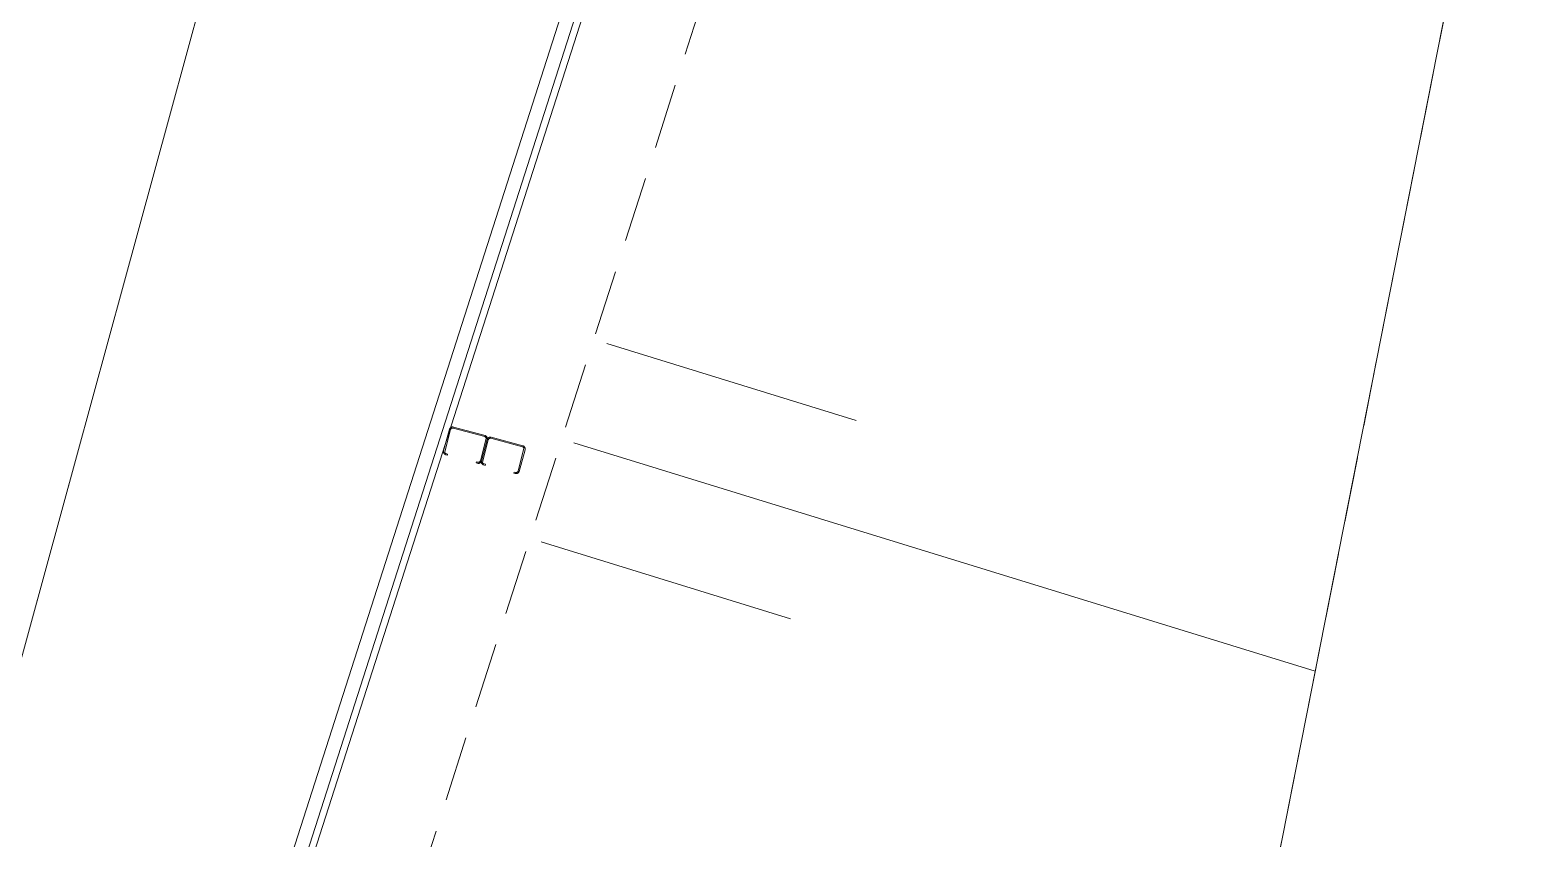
# Model space of a CAD drawing. Header units: metres. Extents: x 268878 to 269469, y 6087458 to 6088814.
# Drawn here: x 269148.58 to 269154.34, y 6087901.86 to 6087904.96 of the extents above; entities that cross this region are included whole.
import ezdxf

# ---------------------------------------------------------------- set-up
doc = ezdxf.new("R2010")
doc.units = ezdxf.units.M
doc.linetypes.add('DASHED2', pattern=[0.375, 0.25, -0.125])
doc.layers.add('Cadastre Developer_SP_NEW', color=2, linetype='Continuous', lineweight=5)

msp = doc.modelspace()

# ---------------------------------------------------------------- linework, layer by layer
at = {"layer": 'Cadastre Developer_SP_NEW', "color": 251, "linetype": 'DASHED2', "lineweight": 0}
for p, q in [((269158.67498, 6087928.7023), (269152.37538, 6087896.767)), ((269148.68537, 6087897.36412), (269154.31987, 6087914.92287))]:
    msp.add_line(p, q, dxfattribs=at)
at = {"layer": 'Cadastre Developer_SP_NEW', "color": 251, "linetype": 'Continuous', "lineweight": 0}
for p, q in [((269147.25565, 6087897.82865), (269153.30058, 6087919.91803)), ((269148.84658, 6087899.50094), (269152.54469, 6087911.02646)), ((269148.89741, 6087899.48458), (269152.59586, 6087911.01004)), ((269148.92276, 6087899.4765), (269152.62119, 6087911.00191)), ((269150.79089, 6087903.75385), (269151.74683, 6087903.45953)), ((269150.66506, 6087903.37406), (269153.50615, 6087902.49933)), ((269150.53923, 6087902.99427), (269151.49517, 6087902.69995))]:
    msp.add_line(p, q, dxfattribs=at)
for points in [[(269159.0933, 6087930.82289, 0), (269152.37538, 6087896.767, 0)], [(269150.181, 6087903.33086, 0), (269150.17549, 6087903.33234, 0), (269150.17536, 6087903.33238, 0), (269150.17509, 6087903.33246, 0), (269150.17483, 6087903.33256, 0), (269150.17457, 6087903.33266, 0), (269150.17431, 6087903.33276, 0), (269150.17406, 6087903.33288, 0), (269150.17381, 6087903.33301, 0), (269150.17357, 6087903.33315, 0), (269150.17333, 6087903.33329, 0), (269150.17309, 6087903.33344, 0), (269150.17286, 6087903.3336, 0), (269150.17264, 6087903.33377, 0), (269150.17242, 6087903.33395, 0), (269150.17221, 6087903.33413, 0), (269150.17201, 6087903.33432, 0), (269150.17181, 6087903.33452, 0), (269150.17162, 6087903.33472, 0), (269150.17144, 6087903.33494, 0), (269150.17126, 6087903.33515, 0), (269150.1711, 6087903.33538, 0), (269150.17094, 6087903.3356, 0), (269150.17079, 6087903.33584, 0), (269150.17064, 6087903.33608, 0), (269150.17051, 6087903.33632, 0), (269150.17038, 6087903.33657, 0), (269150.17026, 6087903.33683, 0), (269150.17015, 6087903.33708, 0), (269150.17005, 6087903.33734, 0), (269150.16996, 6087903.33761, 0), (269150.16988, 6087903.33787, 0), (269150.16981, 6087903.33814, 0), (269150.16975, 6087903.33842, 0), (269150.1697, 6087903.33869, 0), (269150.16965, 6087903.33897, 0), (269150.16962, 6087903.33924, 0), (269150.16959, 6087903.33952, 0), (269150.16958, 6087903.3398, 0), (269150.16958, 6087903.34008, 0), (269150.16958, 6087903.34036, 0), (269150.1696, 6087903.34064, 0), (269150.16962, 6087903.34092, 0), (269150.16966, 6087903.34119, 0), (269150.1697, 6087903.34147, 0), (269150.16975, 6087903.34174, 0), (269150.16982, 6087903.34202, 0), (269150.16985, 6087903.34215, 0), (269150.19207, 6087903.42461, 0), (269150.19211, 6087903.42474, 0), (269150.19219, 6087903.42501, 0), (269150.19228, 6087903.42527, 0), (269150.19238, 6087903.42553, 0), (269150.19249, 6087903.42579, 0), (269150.19261, 6087903.42604, 0), (269150.19274, 6087903.42629, 0), (269150.19287, 6087903.42654, 0), (269150.19302, 6087903.42678, 0), (269150.19317, 6087903.42701, 0), (269150.19333, 6087903.42724, 0), (269150.1935, 6087903.42746, 0), (269150.19367, 6087903.42768, 0), (269150.19386, 6087903.42789, 0), (269150.19405, 6087903.42809, 0), (269150.19425, 6087903.42829, 0), (269150.19445, 6087903.42848, 0), (269150.19466, 6087903.42866, 0), (269150.19488, 6087903.42884, 0), (269150.1951, 6087903.42901, 0), (269150.19533, 6087903.42917, 0), (269150.19557, 6087903.42932, 0), (269150.19581, 6087903.42946, 0), (269150.19605, 6087903.4296, 0), (269150.1963, 6087903.42972, 0), (269150.19655, 6087903.42984, 0), (269150.19681, 6087903.42995, 0), (269150.19707, 6087903.43005, 0), (269150.19733, 6087903.43014, 0), (269150.1976, 6087903.43022, 0), (269150.19787, 6087903.43029, 0), (269150.19814, 6087903.43035, 0), (269150.19842, 6087903.43041, 0), (269150.19869, 6087903.43045, 0), (269150.19897, 6087903.43048, 0), (269150.19925, 6087903.43051, 0), (269150.19953, 6087903.43052, 0), (269150.19981, 6087903.43053, 0), (269150.20009, 6087903.43052, 0), (269150.20037, 6087903.43051, 0), (269150.20064, 6087903.43048, 0), (269150.20092, 6087903.43045, 0), (269150.2012, 6087903.4304, 0), (269150.20147, 6087903.43035, 0), (269150.20174, 6087903.43029, 0), (269150.20188, 6087903.43025, 0), (269150.32296, 6087903.39762, 0), (269150.32309, 6087903.39759, 0), (269150.32336, 6087903.3975, 0), (269150.32362, 6087903.39741, 0), (269150.32388, 6087903.39731, 0), (269150.32414, 6087903.3972, 0), (269150.32439, 6087903.39708, 0), (269150.32464, 6087903.39696, 0), (269150.32489, 6087903.39682, 0), (269150.32513, 6087903.39668, 0), (269150.32536, 6087903.39653, 0), (269150.32559, 6087903.39636, 0), (269150.32581, 6087903.3962, 0), (269150.32603, 6087903.39602, 0), (269150.32624, 6087903.39584, 0), (269150.32644, 6087903.39565, 0), (269150.32664, 6087903.39545, 0), (269150.32683, 6087903.39524, 0), (269150.32701, 6087903.39503, 0), (269150.32719, 6087903.39482, 0), (269150.32736, 6087903.39459, 0), (269150.32752, 6087903.39436, 0), (269150.32767, 6087903.39413, 0), (269150.32781, 6087903.39389, 0), (269150.32795, 6087903.39365, 0), (269150.32807, 6087903.3934, 0), (269150.32819, 6087903.39314, 0), (269150.3283, 6087903.39289, 0), (269150.3284, 6087903.39262, 0), (269150.32849, 6087903.39236, 0), (269150.32857, 6087903.39209, 0), (269150.32864, 6087903.39182, 0), (269150.3287, 6087903.39155, 0), (269150.32876, 6087903.39128, 0), (269150.3288, 6087903.391, 0), (269150.32883, 6087903.39072, 0), (269150.32886, 6087903.39045, 0), (269150.32887, 6087903.39017, 0), (269150.32888, 6087903.38989, 0), (269150.32887, 6087903.38961, 0), (269150.32886, 6087903.38933, 0), (269150.32883, 6087903.38905, 0), (269150.3288, 6087903.38877, 0), (269150.32875, 6087903.3885, 0), (269150.3287, 6087903.38823, 0), (269150.32864, 6087903.38795, 0), (269150.3286, 6087903.38782, 0), (269150.30638, 6087903.30536, 0), (269150.30634, 6087903.30522, 0), (269150.30626, 6087903.30496, 0), (269150.30617, 6087903.30469, 0), (269150.30607, 6087903.30443, 0), (269150.30596, 6087903.30418, 0), (269150.30584, 6087903.30392, 0), (269150.30571, 6087903.30368, 0), (269150.30558, 6087903.30343, 0), (269150.30544, 6087903.30319, 0), (269150.30528, 6087903.30296, 0), (269150.30512, 6087903.30273, 0), (269150.30495, 6087903.30251, 0), (269150.30478, 6087903.30229, 0), (269150.30459, 6087903.30208, 0), (269150.3044, 6087903.30188, 0), (269150.30421, 6087903.30168, 0), (269150.304, 6087903.30149, 0), (269150.30379, 6087903.30131, 0), (269150.30357, 6087903.30113, 0), (269150.30335, 6087903.30096, 0), (269150.30312, 6087903.3008, 0), (269150.30289, 6087903.30065, 0), (269150.30265, 6087903.30051, 0), (269150.3024, 6087903.30037, 0), (269150.30215, 6087903.30025, 0), (269150.3019, 6087903.30013, 0), (269150.30164, 6087903.30002, 0), (269150.30138, 6087903.29992, 0), (269150.30112, 6087903.29983, 0), (269150.30085, 6087903.29975, 0), (269150.30058, 6087903.29968, 0), (269150.30031, 6087903.29961, 0), (269150.30003, 6087903.29956, 0), (269150.29976, 6087903.29952, 0), (269150.29948, 6087903.29948, 0), (269150.2992, 6087903.29946, 0), (269150.29892, 6087903.29945, 0), (269150.29865, 6087903.29944, 0), (269150.29837, 6087903.29945, 0), (269150.29809, 6087903.29946, 0), (269150.29781, 6087903.29949, 0), (269150.29753, 6087903.29952, 0), (269150.29726, 6087903.29956, 0), (269150.29698, 6087903.29962, 0), (269150.29671, 6087903.29968, 0), (269150.29658, 6087903.29972, 0), (269150.29107, 6087903.3012, 0), (269150.28995, 6087903.29705, 0), (269150.29546, 6087903.29556, 0), (269150.29566, 6087903.29551, 0), (269150.29608, 6087903.29541, 0), (269150.2965, 6087903.29533, 0), (269150.29693, 6087903.29526, 0), (269150.29735, 6087903.29521, 0), (269150.29778, 6087903.29517, 0), (269150.29821, 6087903.29515, 0), (269150.29864, 6087903.29514, 0), (269150.29907, 6087903.29515, 0), (269150.2995, 6087903.29517, 0), (269150.29992, 6087903.29521, 0), (269150.30035, 6087903.29526, 0), (269150.30078, 6087903.29532, 0), (269150.3012, 6087903.29541, 0), (269150.30162, 6087903.2955, 0), (269150.30203, 6087903.29561, 0), (269150.30244, 6087903.29574, 0), (269150.30285, 6087903.29588, 0), (269150.30325, 6087903.29603, 0), (269150.30364, 6087903.2962, 0), (269150.30403, 6087903.29638, 0), (269150.30442, 6087903.29657, 0), (269150.30479, 6087903.29678, 0), (269150.30516, 6087903.297, 0), (269150.30552, 6087903.29723, 0), (269150.30587, 6087903.29748, 0), (269150.30622, 6087903.29774, 0), (269150.30655, 6087903.29801, 0), (269150.30687, 6087903.29829, 0), (269150.30719, 6087903.29858, 0), (269150.30749, 6087903.29888, 0), (269150.30779, 6087903.2992, 0), (269150.30807, 6087903.29952, 0), (269150.30834, 6087903.29985, 0), (269150.3086, 6087903.3002, 0), (269150.30884, 6087903.30055, 0), (269150.30908, 6087903.30091, 0), (269150.3093, 6087903.30128, 0), (269150.30951, 6087903.30165, 0), (269150.3097, 6087903.30203, 0), (269150.30989, 6087903.30242, 0), (269150.31005, 6087903.30282, 0), (269150.31021, 6087903.30322, 0), (269150.31035, 6087903.30362, 0), (269150.31048, 6087903.30403, 0), (269150.31053, 6087903.30424, 0), (269150.33275, 6087903.3867, 0), (269150.33281, 6087903.38691, 0), (269150.3329, 6087903.38733, 0), (269150.33299, 6087903.38775, 0), (269150.33305, 6087903.38817, 0), (269150.33311, 6087903.3886, 0), (269150.33315, 6087903.38902, 0), (269150.33317, 6087903.38945, 0), (269150.33318, 6087903.38988, 0), (269150.33317, 6087903.39031, 0), (269150.33315, 6087903.39074, 0), (269150.33311, 6087903.39117, 0), (269150.33306, 6087903.39159, 0), (269150.33299, 6087903.39202, 0), (269150.33291, 6087903.39244, 0), (269150.33282, 6087903.39286, 0), (269150.33271, 6087903.39327, 0), (269150.33258, 6087903.39368, 0), (269150.33244, 6087903.39409, 0), (269150.33229, 6087903.39449, 0), (269150.33212, 6087903.39489, 0), (269150.33194, 6087903.39528, 0), (269150.33175, 6087903.39566, 0), (269150.33154, 6087903.39603, 0), (269150.33132, 6087903.3964, 0), (269150.33108, 6087903.39676, 0), (269150.33084, 6087903.39712, 0), (269150.33058, 6087903.39746, 0), (269150.33031, 6087903.39779, 0), (269150.33003, 6087903.39812, 0), (269150.32974, 6087903.39843, 0), (269150.32943, 6087903.39874, 0), (269150.32912, 6087903.39903, 0), (269150.3288, 6087903.39931, 0), (269150.32846, 6087903.39958, 0), (269150.32812, 6087903.39984, 0), (269150.32777, 6087903.40009, 0), (269150.32741, 6087903.40032, 0), (269150.32704, 6087903.40054, 0), (269150.32667, 6087903.40075, 0), (269150.32628, 6087903.40095, 0), (269150.3259, 6087903.40113, 0), (269150.3255, 6087903.4013, 0), (269150.3251, 6087903.40145, 0), (269150.32469, 6087903.40159, 0), (269150.32428, 6087903.40172, 0), (269150.32408, 6087903.40178, 0), (269150.203, 6087903.4344, 0), (269150.20279, 6087903.43446, 0), (269150.20237, 6087903.43455, 0), (269150.20195, 6087903.43464, 0), (269150.20153, 6087903.43471, 0), (269150.2011, 6087903.43476, 0), (269150.20067, 6087903.4348, 0), (269150.20024, 6087903.43482, 0), (269150.19981, 6087903.43483, 0), (269150.19938, 6087903.43482, 0), (269150.19896, 6087903.4348, 0), (269150.19853, 6087903.43476, 0), (269150.1981, 6087903.43471, 0), (269150.19768, 6087903.43464, 0), (269150.19726, 6087903.43456, 0), (269150.19684, 6087903.43447, 0), (269150.19642, 6087903.43436, 0), (269150.19601, 6087903.43423, 0), (269150.19561, 6087903.43409, 0), (269150.1952, 6087903.43394, 0), (269150.19481, 6087903.43377, 0), (269150.19442, 6087903.43359, 0), (269150.19404, 6087903.4334, 0), (269150.19366, 6087903.43319, 0), (269150.19329, 6087903.43297, 0), (269150.19293, 6087903.43273, 0), (269150.19258, 6087903.43249, 0), (269150.19224, 6087903.43223, 0), (269150.1919, 6087903.43196, 0), (269150.19158, 6087903.43168, 0), (269150.19126, 6087903.43139, 0), (269150.19096, 6087903.43108, 0), (269150.19067, 6087903.43077, 0), (269150.19038, 6087903.43045, 0), (269150.19011, 6087903.43011, 0), (269150.18986, 6087903.42977, 0), (269150.18961, 6087903.42942, 0), (269150.18937, 6087903.42906, 0), (269150.18915, 6087903.42869, 0), (269150.18894, 6087903.42832, 0), (269150.18875, 6087903.42793, 0), (269150.18857, 6087903.42755, 0), (269150.1884, 6087903.42715, 0), (269150.18824, 6087903.42675, 0), (269150.1881, 6087903.42634, 0), (269150.18798, 6087903.42593, 0), (269150.18792, 6087903.42573, 0), (269150.1657, 6087903.34327, 0), (269150.16565, 6087903.34306, 0), (269150.16555, 6087903.34264, 0), (269150.16547, 6087903.34222, 0), (269150.1654, 6087903.3418, 0), (269150.16534, 6087903.34137, 0), (269150.16531, 6087903.34094, 0), (269150.16528, 6087903.34052, 0), (269150.16528, 6087903.34009, 0), (269150.16528, 6087903.33966, 0), (269150.1653, 6087903.33923, 0), (269150.16534, 6087903.3388, 0), (269150.16539, 6087903.33837, 0), (269150.16546, 6087903.33795, 0), (269150.16554, 6087903.33753, 0), (269150.16564, 6087903.33711, 0), (269150.16575, 6087903.3367, 0), (269150.16587, 6087903.33628, 0), (269150.16601, 6087903.33588, 0), (269150.16616, 6087903.33548, 0), (269150.16633, 6087903.33508, 0), (269150.16651, 6087903.33469, 0), (269150.16671, 6087903.33431, 0), (269150.16691, 6087903.33393, 0), (269150.16714, 6087903.33357, 0), (269150.16737, 6087903.33321, 0), (269150.16761, 6087903.33285, 0), (269150.16787, 6087903.33251, 0), (269150.16814, 6087903.33218, 0), (269150.16842, 6087903.33185, 0), (269150.16872, 6087903.33154, 0), (269150.16902, 6087903.33123, 0), (269150.16933, 6087903.33094, 0), (269150.16966, 6087903.33066, 0), (269150.16999, 6087903.33039, 0), (269150.17033, 6087903.33013, 0), (269150.17068, 6087903.32988, 0), (269150.17104, 6087903.32965, 0), (269150.17141, 6087903.32943, 0), (269150.17179, 6087903.32922, 0), (269150.17217, 6087903.32902, 0), (269150.17256, 6087903.32884, 0), (269150.17295, 6087903.32867, 0), (269150.17335, 6087903.32852, 0), (269150.17376, 6087903.32838, 0), (269150.17417, 6087903.32825, 0), (269150.17438, 6087903.32819, 0), (269150.17988, 6087903.32671, 0), (269150.181, 6087903.33086, 0)], [(269150.32583, 6087903.29183, 0), (269150.32033, 6087903.29332, 0), (269150.32019, 6087903.29335, 0), (269150.31993, 6087903.29344, 0), (269150.31966, 6087903.29353, 0), (269150.3194, 6087903.29363, 0), (269150.31915, 6087903.29374, 0), (269150.31889, 6087903.29385, 0), (269150.31864, 6087903.29398, 0), (269150.3184, 6087903.29412, 0), (269150.31816, 6087903.29426, 0), (269150.31793, 6087903.29441, 0), (269150.3177, 6087903.29457, 0), (269150.31748, 6087903.29474, 0), (269150.31726, 6087903.29492, 0), (269150.31705, 6087903.2951, 0), (269150.31684, 6087903.29529, 0), (269150.31665, 6087903.29549, 0), (269150.31646, 6087903.2957, 0), (269150.31627, 6087903.29591, 0), (269150.3161, 6087903.29612, 0), (269150.31593, 6087903.29635, 0), (269150.31577, 6087903.29658, 0), (269150.31562, 6087903.29681, 0), (269150.31548, 6087903.29705, 0), (269150.31534, 6087903.29729, 0), (269150.31521, 6087903.29754, 0), (269150.3151, 6087903.2978, 0), (269150.31499, 6087903.29805, 0), (269150.31489, 6087903.29831, 0), (269150.3148, 6087903.29858, 0), (269150.31472, 6087903.29885, 0), (269150.31464, 6087903.29912, 0), (269150.31458, 6087903.29939, 0), (269150.31453, 6087903.29966, 0), (269150.31449, 6087903.29994, 0), (269150.31445, 6087903.30022, 0), (269150.31443, 6087903.30049, 0), (269150.31441, 6087903.30077, 0), (269150.31441, 6087903.30105, 0), (269150.31441, 6087903.30133, 0), (269150.31443, 6087903.30161, 0), (269150.31445, 6087903.30189, 0), (269150.31449, 6087903.30216, 0), (269150.31453, 6087903.30244, 0), (269150.31459, 6087903.30271, 0), (269150.31465, 6087903.30299, 0), (269150.31468, 6087903.30312, 0), (269150.33691, 6087903.38558, 0), (269150.33694, 6087903.38571, 0), (269150.33702, 6087903.38598, 0), (269150.33712, 6087903.38625, 0), (269150.33722, 6087903.38651, 0), (269150.33733, 6087903.38676, 0), (269150.33744, 6087903.38702, 0), (269150.33757, 6087903.38726, 0), (269150.33771, 6087903.38751, 0), (269150.33785, 6087903.38775, 0), (269150.338, 6087903.38798, 0), (269150.33816, 6087903.38821, 0), (269150.33833, 6087903.38843, 0), (269150.33851, 6087903.38865, 0), (269150.33869, 6087903.38886, 0), (269150.33888, 6087903.38906, 0), (269150.33908, 6087903.38926, 0), (269150.33929, 6087903.38945, 0), (269150.3395, 6087903.38963, 0), (269150.33971, 6087903.38981, 0), (269150.33994, 6087903.38998, 0), (269150.34017, 6087903.39014, 0), (269150.3404, 6087903.39029, 0), (269150.34064, 6087903.39043, 0), (269150.34088, 6087903.39057, 0), (269150.34113, 6087903.39069, 0), (269150.34139, 6087903.39081, 0), (269150.34164, 6087903.39092, 0), (269150.3419, 6087903.39102, 0), (269150.34217, 6087903.39111, 0), (269150.34244, 6087903.39119, 0), (269150.34271, 6087903.39126, 0), (269150.34298, 6087903.39133, 0), (269150.34325, 6087903.39138, 0), (269150.34353, 6087903.39142, 0), (269150.3438, 6087903.39146, 0), (269150.34408, 6087903.39148, 0), (269150.34436, 6087903.39149, 0), (269150.34464, 6087903.3915, 0), (269150.34492, 6087903.39149, 0), (269150.3452, 6087903.39148, 0), (269150.34548, 6087903.39145, 0), (269150.34575, 6087903.39142, 0), (269150.34603, 6087903.39138, 0), (269150.3463, 6087903.39132, 0), (269150.34658, 6087903.39126, 0), (269150.34671, 6087903.39122, 0), (269150.46779, 6087903.3586, 0), (269150.46793, 6087903.35856, 0), (269150.46819, 6087903.35848, 0), (269150.46846, 6087903.35838, 0), (269150.46872, 6087903.35828, 0), (269150.46897, 6087903.35817, 0), (269150.46923, 6087903.35806, 0), (269150.46948, 6087903.35793, 0), (269150.46972, 6087903.35779, 0), (269150.46996, 6087903.35765, 0), (269150.47019, 6087903.3575, 0), (269150.47042, 6087903.35734, 0), (269150.47064, 6087903.35717, 0), (269150.47086, 6087903.35699, 0), (269150.47107, 6087903.35681, 0), (269150.47128, 6087903.35662, 0), (269150.47147, 6087903.35642, 0), (269150.47166, 6087903.35622, 0), (269150.47185, 6087903.356, 0), (269150.47202, 6087903.35579, 0), (269150.47219, 6087903.35556, 0), (269150.47235, 6087903.35534, 0), (269150.4725, 6087903.3551, 0), (269150.47264, 6087903.35486, 0), (269150.47278, 6087903.35462, 0), (269150.47291, 6087903.35437, 0), (269150.47302, 6087903.35411, 0), (269150.47313, 6087903.35386, 0), (269150.47323, 6087903.3536, 0), (269150.47332, 6087903.35333, 0), (269150.4734, 6087903.35307, 0), (269150.47348, 6087903.3528, 0), (269150.47354, 6087903.35252, 0), (269150.47359, 6087903.35225, 0), (269150.47363, 6087903.35197, 0), (269150.47367, 6087903.3517, 0), (269150.47369, 6087903.35142, 0), (269150.47371, 6087903.35114, 0), (269150.47371, 6087903.35086, 0), (269150.47371, 6087903.35058, 0), (269150.47369, 6087903.3503, 0), (269150.47367, 6087903.35002, 0), (269150.47363, 6087903.34975, 0), (269150.47359, 6087903.34947, 0), (269150.47353, 6087903.3492, 0), (269150.47347, 6087903.34892, 0), (269150.47343, 6087903.34879, 0), (269150.45121, 6087903.26633, 0), (269150.45118, 6087903.2662, 0), (269150.4511, 6087903.26593, 0), (269150.451, 6087903.26567, 0), (269150.4509, 6087903.2654, 0), (269150.45079, 6087903.26515, 0), (269150.45068, 6087903.2649, 0), (269150.45055, 6087903.26465, 0), (269150.45041, 6087903.2644, 0), (269150.45027, 6087903.26416, 0), (269150.45012, 6087903.26393, 0), (269150.44996, 6087903.2637, 0), (269150.44979, 6087903.26348, 0), (269150.44961, 6087903.26326, 0), (269150.44943, 6087903.26305, 0), (269150.44924, 6087903.26285, 0), (269150.44904, 6087903.26265, 0), (269150.44883, 6087903.26246, 0), (269150.44862, 6087903.26228, 0), (269150.44841, 6087903.2621, 0), (269150.44818, 6087903.26193, 0), (269150.44795, 6087903.26177, 0), (269150.44772, 6087903.26162, 0), (269150.44748, 6087903.26148, 0), (269150.44724, 6087903.26134, 0), (269150.44699, 6087903.26122, 0), (269150.44673, 6087903.2611, 0), (269150.44648, 6087903.26099, 0), (269150.44622, 6087903.26089, 0), (269150.44595, 6087903.2608, 0), (269150.44568, 6087903.26072, 0), (269150.44541, 6087903.26065, 0), (269150.44514, 6087903.26058, 0), (269150.44487, 6087903.26053, 0), (269150.44459, 6087903.26049, 0), (269150.44432, 6087903.26045, 0), (269150.44404, 6087903.26043, 0), (269150.44376, 6087903.26042, 0), (269150.44348, 6087903.26041, 0), (269150.4432, 6087903.26042, 0), (269150.44292, 6087903.26043, 0), (269150.44264, 6087903.26046, 0), (269150.44237, 6087903.26049, 0), (269150.44209, 6087903.26054, 0), (269150.44182, 6087903.26059, 0), (269150.44154, 6087903.26065, 0), (269150.44141, 6087903.26069, 0), (269150.43591, 6087903.26217, 0), (269150.43479, 6087903.25802, 0), (269150.44029, 6087903.25654, 0), (269150.4405, 6087903.25648, 0), (269150.44092, 6087903.25638, 0), (269150.44134, 6087903.2563, 0), (269150.44176, 6087903.25623, 0), (269150.44219, 6087903.25618, 0), (269150.44261, 6087903.25614, 0), (269150.44304, 6087903.25612, 0), (269150.44347, 6087903.25611, 0), (269150.4439, 6087903.25612, 0), (269150.44433, 6087903.25614, 0), (269150.44476, 6087903.25618, 0), (269150.44518, 6087903.25623, 0), (269150.44561, 6087903.2563, 0), (269150.44603, 6087903.25638, 0), (269150.44645, 6087903.25647, 0), (269150.44686, 6087903.25658, 0), (269150.44727, 6087903.25671, 0), (269150.44768, 6087903.25685, 0), (269150.44808, 6087903.257, 0), (269150.44848, 6087903.25717, 0), (269150.44887, 6087903.25735, 0), (269150.44925, 6087903.25754, 0), (269150.44963, 6087903.25775, 0), (269150.44999, 6087903.25797, 0), (269150.45035, 6087903.25821, 0), (269150.45071, 6087903.25845, 0), (269150.45105, 6087903.25871, 0), (269150.45138, 6087903.25898, 0), (269150.45171, 6087903.25926, 0), (269150.45202, 6087903.25955, 0), (269150.45233, 6087903.25986, 0), (269150.45262, 6087903.26017, 0), (269150.4529, 6087903.26049, 0), (269150.45317, 6087903.26083, 0), (269150.45343, 6087903.26117, 0), (269150.45368, 6087903.26152, 0), (269150.45391, 6087903.26188, 0), (269150.45413, 6087903.26225, 0), (269150.45434, 6087903.26262, 0), (269150.45454, 6087903.263, 0), (269150.45472, 6087903.26339, 0), (269150.45489, 6087903.26379, 0), (269150.45504, 6087903.26419, 0), (269150.45518, 6087903.26459, 0), (269150.45531, 6087903.26501, 0), (269150.45537, 6087903.26521, 0), (269150.47759, 6087903.34767, 0), (269150.47764, 6087903.34788, 0), (269150.47774, 6087903.3483, 0), (269150.47782, 6087903.34872, 0), (269150.47789, 6087903.34914, 0), (269150.47794, 6087903.34957, 0), (269150.47798, 6087903.35, 0), (269150.478, 6087903.35042, 0), (269150.47801, 6087903.35085, 0), (269150.478, 6087903.35128, 0), (269150.47798, 6087903.35171, 0), (269150.47794, 6087903.35214, 0), (269150.47789, 6087903.35257, 0), (269150.47783, 6087903.35299, 0), (269150.47775, 6087903.35341, 0), (269150.47765, 6087903.35383, 0), (269150.47754, 6087903.35424, 0), (269150.47741, 6087903.35466, 0), (269150.47727, 6087903.35506, 0), (269150.47712, 6087903.35546, 0), (269150.47695, 6087903.35586, 0), (269150.47677, 6087903.35625, 0), (269150.47658, 6087903.35663, 0), (269150.47637, 6087903.35701, 0), (269150.47615, 6087903.35737, 0), (269150.47592, 6087903.35773, 0), (269150.47567, 6087903.35809, 0), (269150.47541, 6087903.35843, 0), (269150.47514, 6087903.35876, 0), (269150.47486, 6087903.35909, 0), (269150.47457, 6087903.3594, 0), (269150.47427, 6087903.35971, 0), (269150.47395, 6087903.36, 0), (269150.47363, 6087903.36028, 0), (269150.4733, 6087903.36055, 0), (269150.47295, 6087903.36081, 0), (269150.4726, 6087903.36106, 0), (269150.47224, 6087903.36129, 0), (269150.47188, 6087903.36151, 0), (269150.4715, 6087903.36172, 0), (269150.47112, 6087903.36192, 0), (269150.47073, 6087903.3621, 0), (269150.47033, 6087903.36227, 0), (269150.46993, 6087903.36242, 0), (269150.46953, 6087903.36256, 0), (269150.46912, 6087903.36269, 0), (269150.46891, 6087903.36275, 0), (269150.34783, 6087903.39538, 0), (269150.34762, 6087903.39543, 0), (269150.3472, 6087903.39553, 0), (269150.34678, 6087903.39561, 0), (269150.34636, 6087903.39568, 0), (269150.34593, 6087903.39573, 0), (269150.34551, 6087903.39577, 0), (269150.34508, 6087903.39579, 0), (269150.34465, 6087903.3958, 0), (269150.34422, 6087903.39579, 0), (269150.34379, 6087903.39577, 0), (269150.34336, 6087903.39573, 0), (269150.34294, 6087903.39568, 0), (269150.34251, 6087903.39561, 0), (269150.34209, 6087903.39553, 0), (269150.34167, 6087903.39544, 0), (269150.34126, 6087903.39533, 0), (269150.34085, 6087903.3952, 0), (269150.34044, 6087903.39506, 0), (269150.34004, 6087903.39491, 0), (269150.33964, 6087903.39474, 0), (269150.33925, 6087903.39456, 0), (269150.33887, 6087903.39437, 0), (269150.33849, 6087903.39416, 0), (269150.33813, 6087903.39394, 0), (269150.33777, 6087903.39371, 0), (269150.33741, 6087903.39346, 0), (269150.33707, 6087903.3932, 0), (269150.33674, 6087903.39293, 0), (269150.33641, 6087903.39265, 0), (269150.3361, 6087903.39236, 0), (269150.33579, 6087903.39206, 0), (269150.3355, 6087903.39174, 0), (269150.33522, 6087903.39142, 0), (269150.33495, 6087903.39109, 0), (269150.33469, 6087903.39074, 0), (269150.33444, 6087903.39039, 0), (269150.33421, 6087903.39003, 0), (269150.33399, 6087903.38966, 0), (269150.33378, 6087903.38929, 0), (269150.33358, 6087903.38891, 0), (269150.3334, 6087903.38852, 0), (269150.33323, 6087903.38812, 0), (269150.33308, 6087903.38772, 0), (269150.33294, 6087903.38732, 0), (269150.33281, 6087903.38691, 0), (269150.33275, 6087903.3867, 0), (269150.31053, 6087903.30424, 0), (269150.31048, 6087903.30403, 0), (269150.31038, 6087903.30361, 0), (269150.3103, 6087903.30319, 0), (269150.31023, 6087903.30277, 0), (269150.31018, 6087903.30234, 0), (269150.31014, 6087903.30192, 0), (269150.31012, 6087903.30149, 0), (269150.31011, 6087903.30106, 0), (269150.31012, 6087903.30063, 0), (269150.31014, 6087903.3002, 0), (269150.31017, 6087903.29977, 0), (269150.31023, 6087903.29935, 0), (269150.31029, 6087903.29892, 0), (269150.31037, 6087903.2985, 0), (269150.31047, 6087903.29808, 0), (269150.31058, 6087903.29767, 0), (269150.31071, 6087903.29726, 0), (269150.31085, 6087903.29685, 0), (269150.311, 6087903.29645, 0), (269150.31117, 6087903.29605, 0), (269150.31135, 6087903.29566, 0), (269150.31154, 6087903.29528, 0), (269150.31175, 6087903.29491, 0), (269150.31197, 6087903.29454, 0), (269150.3122, 6087903.29418, 0), (269150.31245, 6087903.29382, 0), (269150.31271, 6087903.29348, 0), (269150.31298, 6087903.29315, 0), (269150.31326, 6087903.29282, 0), (269150.31355, 6087903.29251, 0), (269150.31385, 6087903.2922, 0), (269150.31417, 6087903.29191, 0), (269150.31449, 6087903.29163, 0), (269150.31482, 6087903.29136, 0), (269150.31517, 6087903.2911, 0), (269150.31552, 6087903.29085, 0), (269150.31588, 6087903.29062, 0), (269150.31624, 6087903.2904, 0), (269150.31662, 6087903.29019, 0), (269150.317, 6087903.28999, 0), (269150.31739, 6087903.28981, 0), (269150.31779, 6087903.28964, 0), (269150.31819, 6087903.28949, 0), (269150.31859, 6087903.28935, 0), (269150.319, 6087903.28922, 0), (269150.31921, 6087903.28916, 0), (269150.32471, 6087903.28768, 0), (269150.32583, 6087903.29183, 0)]]:
    msp.add_polyline3d(points, dxfattribs=at)

doc.saveas('drawing.dxf')
